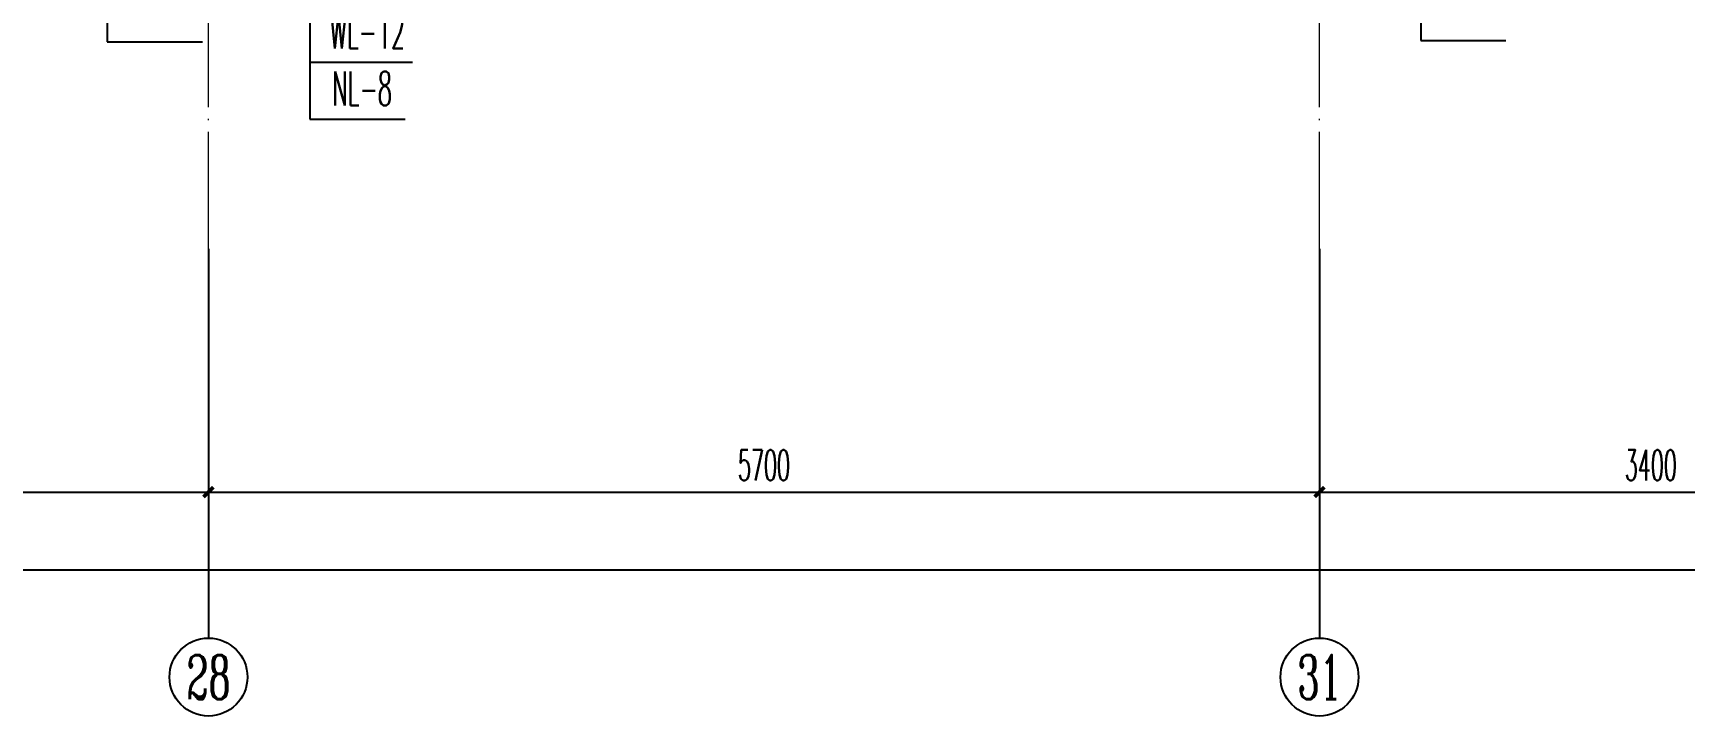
# Model space of a CAD drawing. Extents: x 27938 to 1042331, y -235042 to 1535213.
# Drawn here: x 721217 to 729692, y 130382 to 133890 of the extents above; entities that cross this region are included whole.
import ezdxf
from ezdxf.enums import TextEntityAlignment as Align

# ---------------------------------------------------------------- set-up
doc = ezdxf.new("R2010")
doc.units = 0
doc.header["$LTSCALE"] = 1000
doc.header["$MEASUREMENT"] = 0
doc.linetypes.add('DOTE', pattern=[2.42, 2, -0.2, 0.02, -0.2])
for name, color, linetype in [('3.5方案汇报，与郭总、侯月琴确定户型_t8$0$2020.03.04 -1安徽标准化洋房户型(UA）_t8_t8$0$看线', 154, 'Continuous'), ('AXIS', 3, 'Continuous'), ('AXIS_TEXT', 4, 'Continuous'), ('DIM_凝结', 3, 'Continuous'), ('DIM_污水', 3, 'Continuous'), ('DIM_雨水', 3, 'Continuous')]:
    doc.layers.add(name, color=color, linetype=linetype)
doc.layers.add('DOTE', color=19, linetype='DOTE', lineweight=9)
doc.styles.add('_TCH_AXIS', font='COMPLEX', dxfattribs={"bigfont": 'GBCBIG'})
doc.styles.add('_TCH_DIM_T3', font='SIMPLEX.shx', dxfattribs={"width": 0.494118, "bigfont": 'GBCBIG.shx'})
doc.styles.add('_TWT_SERIAL', font='simplex.shx', dxfattribs={"width": 0.6, "oblique": 10, "height": 3, "bigfont": 'aadri.shx'})
doc.styles.add('COMPLEX', font='COMPLEX')
doc.dimstyles.new('_TCH_ARCH&&50', dxfattribs={"dimtxt": 157.5, "dimasz": 50, "dimexe": 125, "dimexo": 150, "dimgap": 58.75, "dimtad": 1, "dimdec": 0, "dimzin": 0, "dimdsep": 46, "dimtxsty": '_TCH_DIM_T3', "dimblk": 'ARCHTICK', "dimcen": 0.09, "dimclrt": 7, "dimazin": 0, "dimtfac": 1, "dimtdec": 0, "dimtix": 1, "dimtmove": 2, "dimatfit": 3, "dimldrblk": 'ARCHTICK', "dimfxl": 1, "dimtolj": 1, "dimtzin": 0, "dimarcsym": 0})

# ---------------------------------------------------------------- blocks, each defined once
blk = doc.blocks.new('GFDGDGRDGRDG')
at = {"layer": 'DOTE', "linetype": 'DOTE', "ltscale": 0.3}
for p, q in [((615293.7, 360558.3), (615293.7, 376108.3)), ((620993.7, 360558.3), (620993.7, 368758.3))]:
    blk.add_line(p, q, dxfattribs=at)
blk = doc.blocks.new('_ArchTick')
at = {"color": 0, "linetype": 'ByBlock', "const_width": 0.4}
blk.add_lwpolyline([(-0.5, -0.5), (0.5, 0.5)], dxfattribs=at)
blk = doc.blocks.new('*D455')
at = {"layer": 'AXIS', "color": 0, "lineweight": -2}
for p, q in [((727816.6, 132632.3), (727816.6, 131407.3)), ((731216.6, 132632.3), (731216.6, 131407.3)), ((727816.6, 131532.3), (731216.6, 131532.3))]:
    blk.add_line(p, q, dxfattribs=at)
at = {"layer": 'Defpoints', "color": 0}
for p in [(727816.6, 132782.3), (731216.6, 132782.3), (731216.6, 131532.3)]:
    blk.add_point(p, dxfattribs=at)
at = {"layer": 'AXIS', "color": 0, "lineweight": -2, "xscale": 50, "yscale": 50, "zscale": 50, "rotation": 180}
blk.add_blockref('_ArchTick', (727816.6, 131532.3), dxfattribs=at)
at = {"layer": 'AXIS', "color": 0, "lineweight": -2, "xscale": 50, "yscale": 50, "zscale": 50}
blk.add_blockref('_ArchTick', (731216.6, 131532.3), dxfattribs=at)
at = {"layer": 'AXIS', "color": 7, "insert": (729516.6, 131669.8), "char_height": 157.5, "attachment_point": 5, "style": '_TCH_DIM_T3'}
blk.add_mtext('\\A1;3400', dxfattribs=at)
blk = doc.blocks.new('*D456')
at = {"layer": 'AXIS', "color": 0, "lineweight": -2}
for p, q in [((722116.6, 132632.3), (722116.6, 131407.3)), ((727816.6, 132632.3), (727816.6, 131407.3)), ((722116.6, 131532.3), (727816.6, 131532.3))]:
    blk.add_line(p, q, dxfattribs=at)
at = {"layer": 'Defpoints', "color": 0}
for p in [(722116.6, 132782.3), (727816.6, 132782.3), (727816.6, 131532.3)]:
    blk.add_point(p, dxfattribs=at)
at = {"layer": 'AXIS', "color": 0, "lineweight": -2, "xscale": 50, "yscale": 50, "zscale": 50, "rotation": 180}
blk.add_blockref('_ArchTick', (722116.6, 131532.3), dxfattribs=at)
at = {"layer": 'AXIS', "color": 0, "lineweight": -2, "xscale": 50, "yscale": 50, "zscale": 50}
blk.add_blockref('_ArchTick', (727816.6, 131532.3), dxfattribs=at)
at = {"layer": 'AXIS', "color": 7, "insert": (724966.6, 131669.8), "char_height": 157.5, "attachment_point": 5, "style": '_TCH_DIM_T3'}
blk.add_mtext('\\A1;5700', dxfattribs=at)
blk = doc.blocks.new('*D457')
at = {"layer": 'AXIS', "color": 0, "lineweight": -2}
for p, q in [((719016.6, 132632.3), (719016.6, 131407.3)), ((722116.6, 132632.3), (722116.6, 131407.3)), ((719016.6, 131532.3), (722116.6, 131532.3))]:
    blk.add_line(p, q, dxfattribs=at)
at = {"layer": 'Defpoints', "color": 0}
for p in [(719016.6, 132782.3), (722116.6, 132782.3), (722116.6, 131532.3)]:
    blk.add_point(p, dxfattribs=at)
at = {"layer": 'AXIS', "color": 0, "lineweight": -2, "xscale": 50, "yscale": 50, "zscale": 50, "rotation": 180}
blk.add_blockref('_ArchTick', (719016.6, 131532.3), dxfattribs=at)
at = {"layer": 'AXIS', "color": 0, "lineweight": -2, "xscale": 50, "yscale": 50, "zscale": 50}
blk.add_blockref('_ArchTick', (722116.6, 131532.3), dxfattribs=at)
at = {"layer": 'AXIS', "color": 7, "insert": (720566.6, 131669.8), "char_height": 157.5, "attachment_point": 5, "style": '_TCH_DIM_T3'}
blk.add_mtext('\\A1;3100', dxfattribs=at)
blk = doc.blocks.new('*D507')
at = {"layer": 'AXIS', "color": 0, "lineweight": -2}
for p, q in [((682316.6, 132632.3), (682316.6, 131007.3)), ((731316.6, 132632.3), (731316.6, 131007.3)), ((682316.6, 131132.3), (731316.6, 131132.3))]:
    blk.add_line(p, q, dxfattribs=at)
at = {"layer": 'Defpoints', "color": 0}
for p in [(682316.6, 132782.3), (731316.6, 132782.3), (731316.6, 131132.3)]:
    blk.add_point(p, dxfattribs=at)
at = {"layer": 'AXIS', "color": 0, "lineweight": -2, "xscale": 50, "yscale": 50, "zscale": 50, "rotation": 180}
blk.add_blockref('_ArchTick', (682316.6, 131132.3), dxfattribs=at)
at = {"layer": 'AXIS', "color": 0, "lineweight": -2, "xscale": 50, "yscale": 50, "zscale": 50}
blk.add_blockref('_ArchTick', (731316.6, 131132.3), dxfattribs=at)
at = {"layer": 'AXIS', "color": 7, "insert": (706816.6, 131269.8), "char_height": 157.5, "attachment_point": 5, "style": '_TCH_DIM_T3'}
blk.add_mtext('\\A1;49000', dxfattribs=at)
blk = doc.blocks.new('_AXISO')
blk.add_circle((0, 0), 0.5)
at = {"layer": 'AXIS_TEXT', "style": 'COMPLEX', "width": 1.041667}
blk.add_attdef('A', text='', height=0.56, dxfattribs=at).set_placement((-0.25, -0.28), (0.25, -0.28), align=Align.FIT)

msp = doc.modelspace()

# ---------------------------------------------------------------- linework, layer by layer
at = {"layer": 'AXIS'}
for p, q in [((722116.6, 132782.3), (722116.6, 130782.3)), ((727816.6, 132782.3), (727816.6, 130782.3))]:
    msp.add_line(p, q, dxfattribs=at)
at = {"layer": 'DIM_凝结'}
for p, q in [((728336.6, 136202.3), (728336.6, 133851.8)), ((722636.6, 135002.3), (722636.6, 133447.2)), ((728336.6, 133851.8), (728773.4, 133851.8)), ((722636.6, 133447.2), (723125, 133447.2))]:
    msp.add_line(p, q, dxfattribs=at)
at = {"layer": 'DIM_污水'}
for p, q in [((722636.6, 135152.3), (722636.6, 133739.8)), ((722636.6, 133739.8), (723164.2, 133739.8))]:
    msp.add_line(p, q, dxfattribs=at)
at = {"layer": 'DIM_雨水'}
for p, q in [((721596.6, 135152.3), (721596.6, 133844.1)), ((721596.6, 133844.1), (722085.7, 133844.1))]:
    msp.add_line(p, q, dxfattribs=at)

# ---------------------------------------------------------------- block references
at = {"layer": '3.5方案汇报，与郭总、侯月琴确定户型_t8$0$2020.03.04 -1安徽标准化洋房户型(UA）_t8_t8$0$看线', "ltscale": 10}
msp.add_blockref('GFDGDGRDGRDG', (106822.9, -227776), dxfattribs=at)
at = {"layer": 'AXIS'}
ref = msp.add_blockref('_AXISO', (722116.6, 130582.3), dxfattribs=dict(at, xscale=400, yscale=400, zscale=400))
ref.add_attrib('A', '28', dxfattribs={"layer": 'AXIS_TEXT', "height": 226.27, "style": '_TCH_AXIS', "width": 0.617647}).set_placement((722003.4, 130469.2), (722229.7, 130469.2), align=Align.FIT)
ref = msp.add_blockref('_AXISO', (727816.6, 130582.3), dxfattribs=dict(at, xscale=400, yscale=400, zscale=400))
ref.add_attrib('A', '31', dxfattribs={"layer": 'AXIS_TEXT', "height": 226.27, "style": '_TCH_AXIS', "width": 0.75}).set_placement((727703.4, 130469.2), (727929.7, 130469.2), align=Align.FIT)

# ---------------------------------------------------------------- texts
at = {"layer": 'DIM_凝结', "color": 7, "style": '_TWT_SERIAL', "width": 0.48}
msp.add_text('NL-8', height=175, dxfattribs=at).set_placement((722751.6, 133517.2))
at = {"layer": 'DIM_污水', "color": 7, "style": '_TWT_SERIAL', "width": 0.48}
msp.add_text('WL-12', height=175, dxfattribs=at).set_placement((722740.2, 133809.8))

# ---------------------------------------------------------------- dimensions: what is measured, and where the dimension line sits
at = {"layer": 'AXIS'}
for p1, p2, distance, picture, middle in [((682316.6, 132782.3), (731316.6, 132782.3), -1650, '*D507', (706816.6, 131269.8)), ((719016.6, 132782.3), (722116.6, 132782.3), -1250, '*D457', (720566.6, 131669.8)), ((722116.6, 132782.3), (727816.6, 132782.3), -1250, '*D456', (724966.6, 131669.8)), ((727816.6, 132782.3), (731216.6, 132782.3), -1250, '*D455', (729516.6, 131669.8))]:
    dim = msp.add_aligned_dim(p1=p1, p2=p2, distance=distance, dimstyle='_TCH_ARCH&&50', dxfattribs=at)
    dim.commit()
    dim.dimension.update_dxf_attribs({"geometry": picture, "text_midpoint": middle})

doc.saveas('drawing.dxf')
